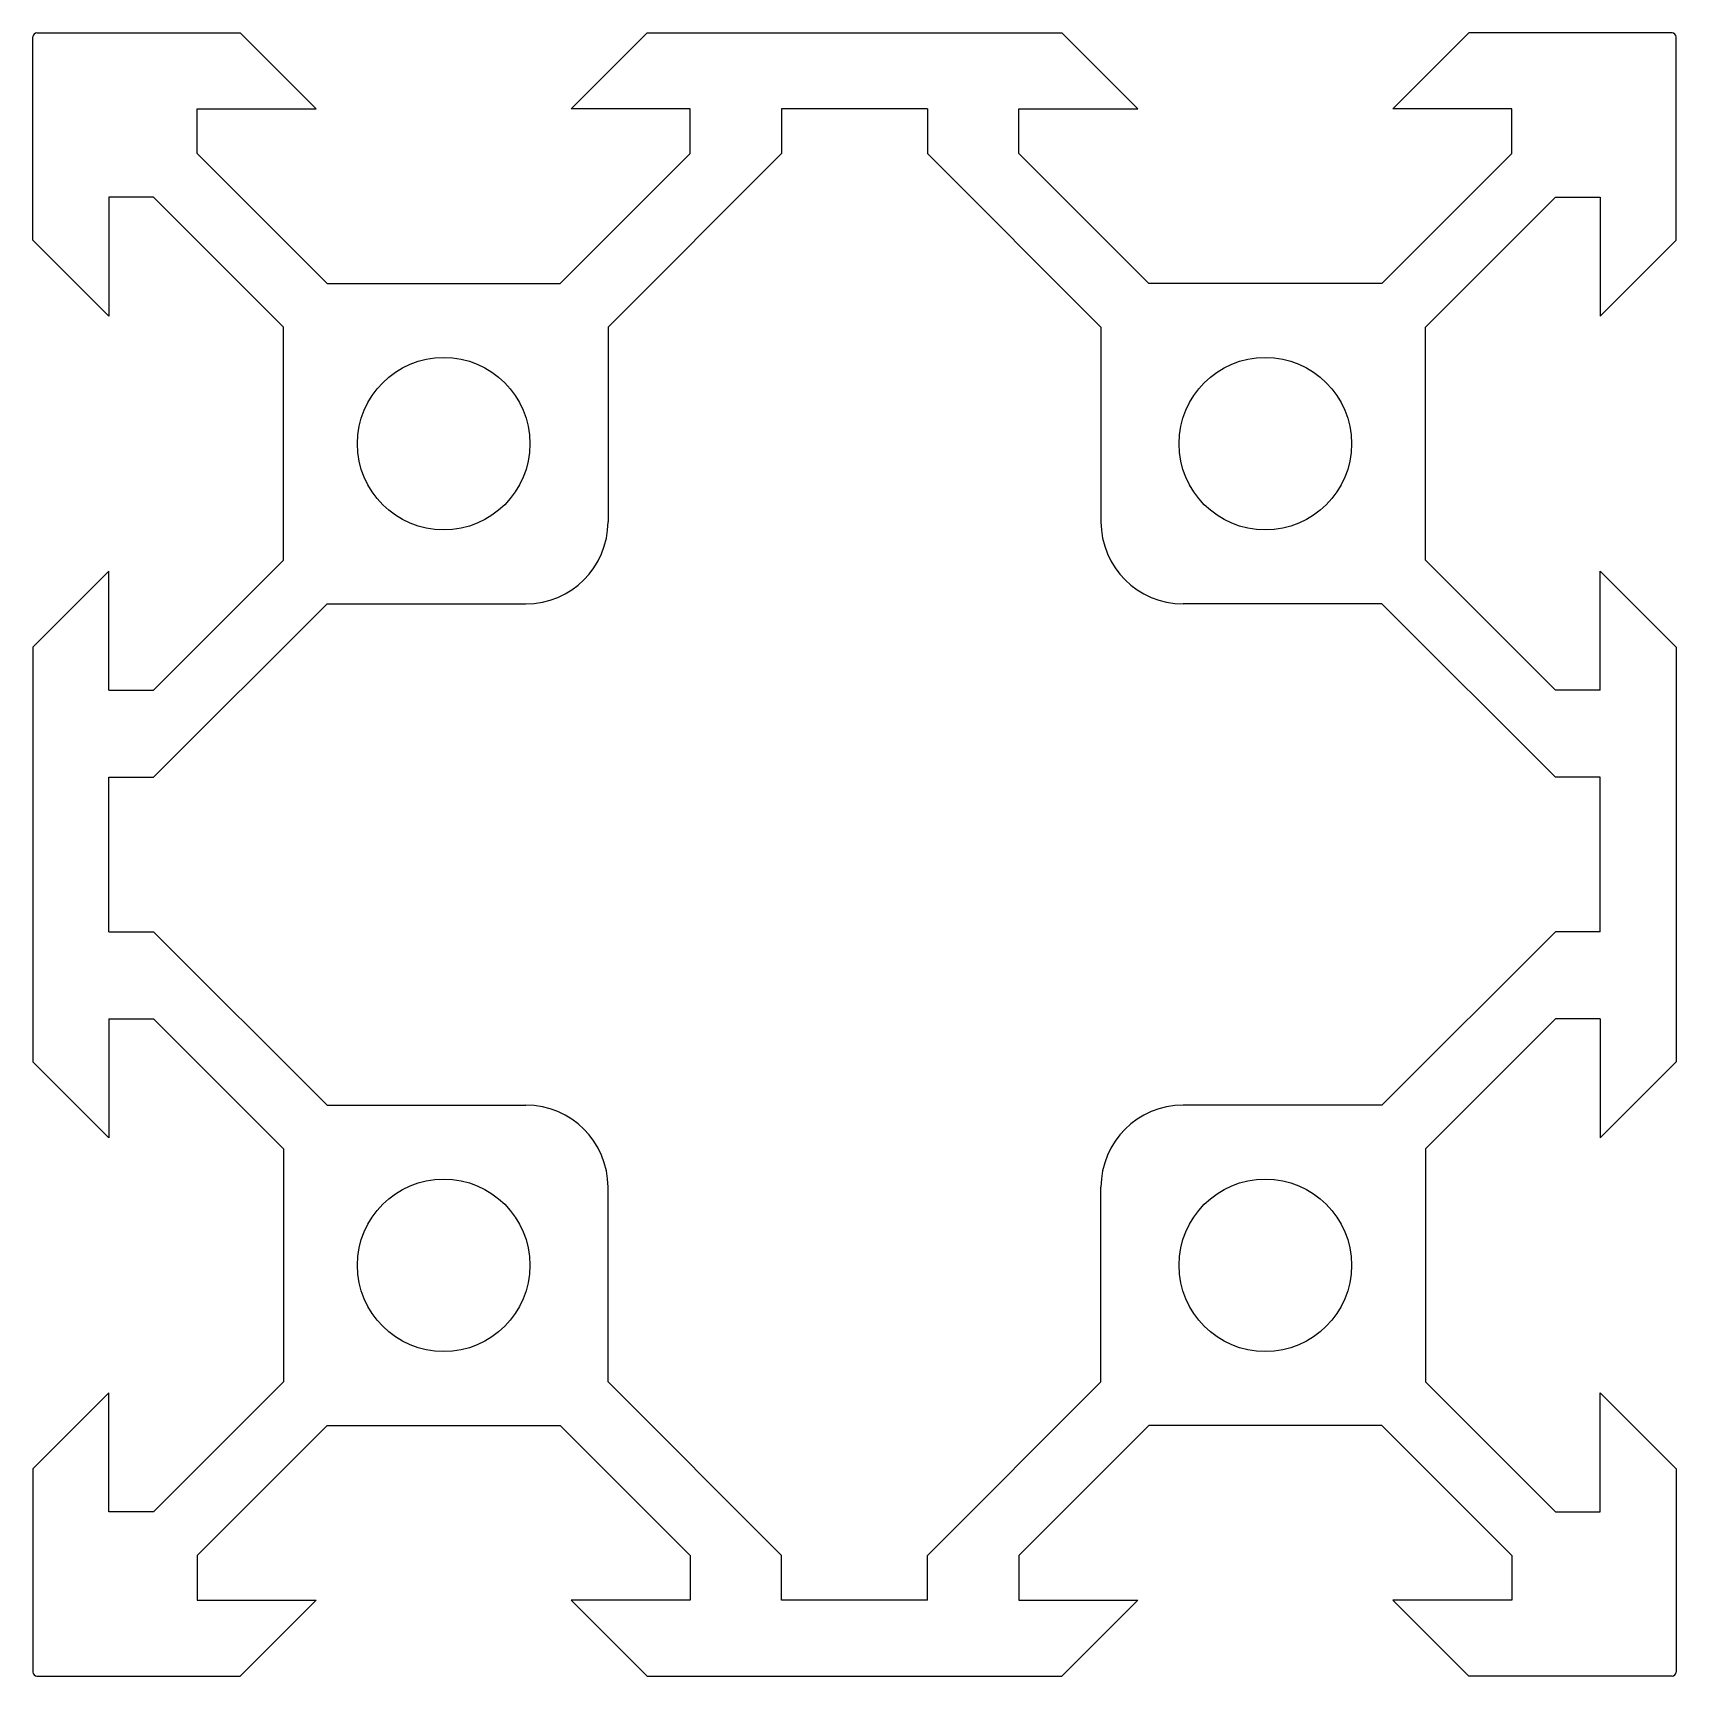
# Model space of a CAD drawing. Header units: metres. Extents: x -20 to 20, y -20 to 20.
import ezdxf

# ---------------------------------------------------------------- set-up
doc = ezdxf.new("R2010")
doc.units = ezdxf.units.M

msp = doc.modelspace()

# ---------------------------------------------------------------- linework, layer by layer
for p, q in [((-20, 14.95), (-20, 19.9)), ((-19.9, 20), (-14.95, 20)), ((-13.1, 18.15), (-14.95, 20)), ((-6.9, 18.15), (-5.05, 20)), ((-5.05, 20), (5.05, 20)), ((6.9, 18.15), (5.05, 20)), ((13.1, 18.15), (14.95, 20)), ((19.9, 20), (14.95, 20)), ((20, 14.95), (20, 19.9)), ((-16, 18.15), (-13.1, 18.15)), ((-16, 17.061), (-16, 18.15)), ((-4, 18.15), (-6.9, 18.15)), ((-4, 17.061), (-4, 18.15)), ((1.779, 18.15), (-1.779, 18.15)), ((-1.779, 18.15), (-1.779, 17.061)), ((1.779, 18.15), (1.779, 17.061)), ((4, 18.15), (6.9, 18.15)), ((4, 17.061), (4, 18.15)), ((16, 18.15), (13.1, 18.15)), ((16, 17.061), (16, 18.15)), ((-16, 17.061), (-12.839, 13.9)), ((-7.161, 13.9), (-4, 17.061)), ((-1.779, 17.061), (-6, 12.839)), ((1.779, 17.061), (6, 12.839)), ((7.161, 13.9), (4, 17.061)), ((16, 17.061), (12.839, 13.9)), ((-17.061, 16), (-18.15, 16)), ((-18.15, 16), (-18.15, 13.1)), ((-13.9, 12.839), (-17.061, 16)), ((13.9, 12.839), (17.061, 16)), ((17.061, 16), (18.15, 16)), ((18.15, 16), (18.15, 13.1)), ((-18.15, 13.1), (-20, 14.95)), ((18.15, 13.1), (20, 14.95)), ((-12.839, 13.9), (-7.161, 13.9)), ((12.839, 13.9), (7.161, 13.9)), ((-13.9, 7.161), (-13.9, 12.839)), ((-6, 12.839), (-6, 8.1)), ((6, 12.839), (6, 8.1)), ((13.9, 7.161), (13.9, 12.839)), ((-18.15, 6.9), (-20, 5.05)), ((-18.15, 4), (-18.15, 6.9)), ((-17.061, 4), (-13.9, 7.161)), ((17.061, 4), (13.9, 7.161)), ((18.15, 4), (18.15, 6.9)), ((18.15, 6.9), (20, 5.05)), ((-17.061, 1.879), (-12.839, 6.1)), ((-12.839, 6.1), (-8, 6.1)), ((12.839, 6.1), (8, 6.1)), ((17.061, 1.879), (12.839, 6.1)), ((-20, 5.05), (-20, -5.05)), ((20, 5.05), (20, -5.05)), ((-18.15, 4), (-17.061, 4)), ((18.15, 4), (17.061, 4)), ((-18.15, 1.879), (-17.061, 1.879)), ((-18.15, -1.879), (-18.15, 1.879)), ((18.15, 1.879), (17.061, 1.879)), ((18.15, -1.879), (18.15, 1.879)), ((-18.15, -1.879), (-17.061, -1.879)), ((-17.061, -1.879), (-12.839, -6.1)), ((17.061, -1.879), (12.839, -6.1)), ((18.15, -1.879), (17.061, -1.879)), ((-18.15, -4), (-17.061, -4)), ((-18.15, -4), (-18.15, -6.9)), ((-17.061, -4), (-13.9, -7.161)), ((17.061, -4), (13.9, -7.161)), ((18.15, -4), (17.061, -4)), ((18.15, -4), (18.15, -6.9)), ((-18.15, -6.9), (-20, -5.05)), ((18.15, -6.9), (20, -5.05)), ((-12.839, -6.1), (-8, -6.1)), ((12.839, -6.1), (8, -6.1)), ((-13.9, -7.161), (-13.9, -12.839)), ((13.9, -7.161), (13.9, -12.839)), ((-6, -12.839), (-6, -8.1)), ((6, -12.839), (6, -8.1)), ((-18.15, -13.1), (-20, -14.95)), ((-18.15, -16), (-18.15, -13.1)), ((-13.9, -12.839), (-17.061, -16)), ((-1.779, -17.061), (-6, -12.839)), ((1.779, -17.061), (6, -12.839)), ((13.9, -12.839), (17.061, -16)), ((18.15, -16), (18.15, -13.1)), ((18.15, -13.1), (20, -14.95)), ((-16, -17.061), (-12.839, -13.9)), ((-12.839, -13.9), (-7.161, -13.9)), ((-7.161, -13.9), (-4, -17.061)), ((7.161, -13.9), (4, -17.061)), ((12.839, -13.9), (7.161, -13.9)), ((16, -17.061), (12.839, -13.9)), ((-20, -14.95), (-20, -19.9)), ((20, -14.95), (20, -19.9)), ((-17.061, -16), (-18.15, -16)), ((17.061, -16), (18.15, -16)), ((-16, -17.061), (-16, -18.15)), ((-4, -17.061), (-4, -18.15)), ((-1.779, -18.15), (-1.779, -17.061)), ((1.779, -18.15), (1.779, -17.061)), ((4, -17.061), (4, -18.15)), ((16, -17.061), (16, -18.15)), ((-16, -18.15), (-13.1, -18.15)), ((-13.1, -18.15), (-14.95, -20)), ((-6.9, -18.15), (-5.05, -20)), ((-4, -18.15), (-6.9, -18.15)), ((1.779, -18.15), (-1.779, -18.15)), ((4, -18.15), (6.9, -18.15)), ((6.9, -18.15), (5.05, -20)), ((13.1, -18.15), (14.95, -20)), ((16, -18.15), (13.1, -18.15)), ((-19.9, -20), (-14.95, -20)), ((-5.05, -20), (5.05, -20)), ((19.9, -20), (14.95, -20))]:
    msp.add_line(p, q)
for centre in [(-10, 10), (10, 10), (-10, -10), (10, -10)]:
    msp.add_circle(centre, 2.1)
for centre, radius, start, end in [((-19.9, 19.9), 0.1, 90, 180), ((19.9, 19.9), 0.1, 0, 90), ((-8, 8.1), 2, 270, 360), ((8, 8.1), 2, 180, 270), ((-8, -8.1), 2, 0, 90), ((8, -8.1), 2, 90, 180), ((-19.9, -19.9), 0.1, 180, 270), ((19.9, -19.9), 0.1, 270, 360)]:
    msp.add_arc(centre, radius, start, end)

doc.saveas('drawing.dxf')
